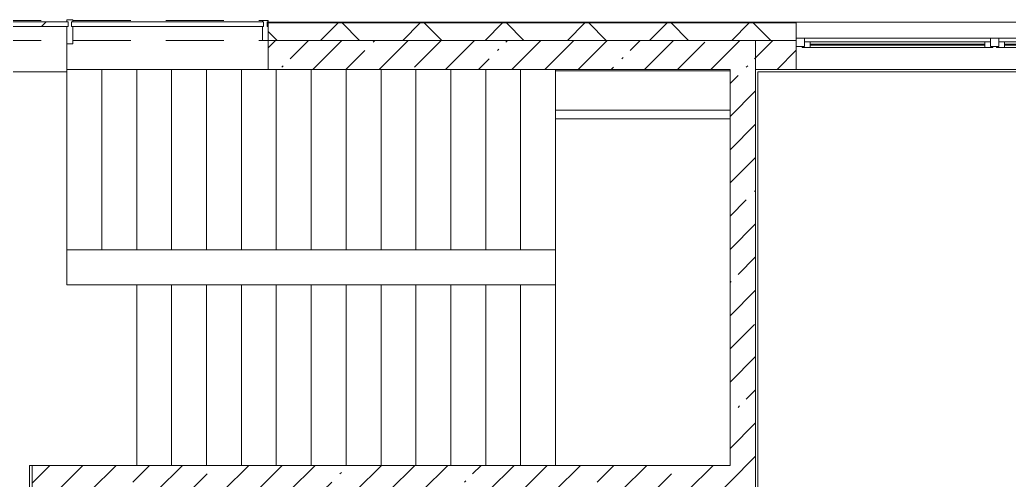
# Model space of a CAD drawing. Header units: millimetres. Extents: x 35355 to 234366, y -8553 to 29000.
# Drawn here: x 201831 to 210336, y 17623 to 21577 of the extents above; entities that cross this region are included whole.
import ezdxf

# ---------------------------------------------------------------- set-up
doc = ezdxf.new("R2010")
doc.units = ezdxf.units.MM
doc.linetypes.add('200_ШТРИХ__ш1_п0_6_', pattern=[800, 500, -300])
for name, color, linetype, lineweight in [('A-DETL-MBND-1', 7, '200_ШТРИХ__ш1_п0_6_', 9), ('A-GLAZ-2', 7, 'Continuous', 5), ('A-GLAZ-CWMG-3', 7, 'Continuous', 5), ('A-WALL', 7, 'Continuous', 9), ('A-WALL-2', 7, 'Continuous', 5), ('I-WALL-3', 7, 'Continuous', 5), ('S-STRS-3', 7, 'Continuous', 5)]:
    doc.layers.add(name, color=color, linetype=linetype, lineweight=lineweight)
doc.layers.add('A-FLOR-2', color=7, linetype='Continuous', lineweight=5, true_color=0xaaaaaa)
pattern_1 = [(45, (107356.5, 0), (-285.1231, 285.1231), []), (45, (107641.6, 0), (-285.1231, 285.1231), [504.031, -100.806, 16.764, -84.042])]

# ---------------------------------------------------------------- blocks, each defined once
blk = doc.blocks.new('120_Окно_СКБ_2Ст_Фрамуга сверху - 120_Окно_СКБ_2Ст_2300х2500_h_ ДОО-19727959-3_6_2_птичка')
at = {"layer": 'A-GLAZ-2'}
for p, q in [((-1150, -127), (-1150, -57)), ((-1150, -57), (-1080, -57)), ((1150, -57), (-1150, -57)), ((-1080, -57), (-1080, -127)), ((-1080, -57), (1080, -57)), ((520, -127), (520, -57)), ((520, -57), (590, -57)), ((590, -57), (590, -127)), ((1080, -127), (1080, -57)), ((1080, -57), (1150, -57)), ((1150, -57), (1150, -127)), ((-1080, -127), (-1150, -127)), ((-1150, -127), (-1100, -127)), ((-1080, -127), (-1100, -127)), ((-1100, -127), (-1100, -137)), ((-1100, -137), (540, -137)), ((540, -137), (-1100, -137)), ((520, -87), (-1080, -87)), ((-1080, -87), (-1080, -127)), ((-1030, -137), (-1030, -87)), ((-1030, -107), (470, -107)), ((470, -117), (-1030, -117)), ((470, -137), (470, -87)), ((520, -127), (520, -87)), ((590, -127), (520, -127)), ((540, -127), (520, -127)), ((540, -127), (570, -127)), ((540, -127), (570, -127)), ((540, -137), (540, -127)), ((590, -127), (570, -127)), ((570, -127), (570, -137)), ((570, -137), (1100, -137)), ((1100, -137), (570, -137)), ((1080, -87), (590, -87)), ((590, -87), (590, -127)), ((640, -137), (640, -87)), ((640, -107), (1030, -107)), ((1030, -117), (640, -117)), ((1030, -137), (1030, -87)), ((1080, -127), (1080, -87)), ((1150, -127), (1080, -127)), ((1100, -127), (1080, -127)), ((1100, -127), (1150, -127)), ((1100, -137), (1100, -127))]:
    blk.add_line(p, q, dxfattribs=at)
blk = doc.blocks.new('PNS_Панель прямоугольная - Нр_Стекло - 40мм-22855911-3_6_2_птичка')
at = {"layer": 'A-GLAZ-2'}
h = blk.add_hatch(dxfattribs=at)
h.set_pattern_fill('FP_157', color=256, style=0, pattern_type=2)
h.set_pattern_definition([(45, (-94620, -21060), (-1414.214, 1414.214), [1000, -3000]), (45, (-95620, -21560), (-1414.214, 1414.214), [3000, -1000]), (45, (-93620, -22060), (-1414.214, 1414.214), [1000, -3000])])
h.paths.add_polyline_path([(770, -40), (770, 0), (-770, 0), (-770, -40), (760, -40)])
for p, q in [((-770, 0), (770, 0)), ((760, 0), (-770, 0)), ((-760, -40), (760, -40))]:
    blk.add_line(p, q, dxfattribs=at)
blk = doc.blocks.new('Прямоугольный импост - Импост структурный с накладкой - 170мм-22855901-3_6_2_птичка')
at = {"layer": 'A-DETL-MBND-1'}
for p, q in [((93360, 21560), (93360, 21570)), ((93360, 21570), (94880, 21570)), ((93360, 21400), (94880, 21400))]:
    blk.add_line(p, q, dxfattribs=at)
blk = doc.blocks.new('Прямоугольный импост - Импост структурный с накладкой - 170мм-22854936-3_6_2_птичка')
at = {"layer": 'A-GLAZ-CWMG-3'}
for p, q in [((-50, 40), (-50, 160)), ((-50, 160), (0, 160)), ((0, 160), (0, 40)), ((-40, 40), (-50, 40)), ((-50, -10), (-50, 0)), ((-50, 0), (-40, 0)), ((-40, 0), (-40, 40)), ((-10, 40), (-10, 0)), ((0, 40), (-10, 40)), ((-10, 0), (0, 0)), ((0, 0), (0, -10)), ((0, -10), (-50, -10))]:
    blk.add_line(p, q, dxfattribs=at)
blk = doc.blocks.new('PNS_Панель прямоугольная1 - Нр_Стекло - 40мм-23689159-3_6_2_птичка')
at = {"layer": 'A-GLAZ-2'}
for p, q in [((-825, 0), (825, 0)), ((825, 0), (-815, 0)), ((-815, -40), (815, -40))]:
    blk.add_line(p, q, dxfattribs=at)
blk = doc.blocks.new('Прямоугольный импост - Импост структурный с накладкой - 170мм-23689141-3_6_2_птичка')
at = {"layer": 'A-DETL-MBND-1'}
for p, q in [((94930, 21570), (96560, 21570)), ((96560, 21570), (96560, 21560)), ((94930, 21400), (96560, 21400))]:
    blk.add_line(p, q, dxfattribs=at)
blk = doc.blocks.new('Прямоугольный импост - Импост структурный с накладкой - 190мм-22854925-3_6_2_птичка')
at = {"layer": 'A-GLAZ-CWMG-3'}
for p, q in [((-25, 40), (-25, 190)), ((-25, 190), (25, 190)), ((25, 190), (25, 40)), ((-15, 40), (-25, 40)), ((-25, -17), (-25, 0)), ((-25, 0), (-15, 0)), ((-15, 0), (-15, 40)), ((15, 40), (15, 0)), ((25, 40), (15, 40)), ((15, 0), (25, 0)), ((25, 0), (25, -17)), ((25, -17), (-25, -17))]:
    blk.add_line(p, q, dxfattribs=at)
blk = doc.blocks.new('Зашивка приборов отопления40 - Зашивка приборов отопления-33325598-3_6_2_птичка')
at = {"layer": 'A-WALL-2'}
for p, q in [((126595, 120), (125095, 120)), ((126595, 45), (126595, 120)), ((126595, 45), (125095, 45)), ((125095, 45), (126595, 45)), ((126595, -295), (126595, 45)), ((125095, -295), (126595, -295))]:
    blk.add_line(p, q, dxfattribs=at)

msp = doc.modelspace()

# ---------------------------------------------------------------- hatches: boundary and pattern name
at = {"layer": 'A-WALL-2'}
h = msp.add_hatch(dxfattribs=at)
h.set_pattern_fill('FP_99', color=256, style=0, pattern_type=2)
h.set_pattern_definition([(45, (107356.5, 0), (-353.5534, 353.5534), []), (135, (107356.5, 0), (-353.5534, -353.5534), [])])
h.paths.add_polyline_path([(232586.5, 21400), (232586.5, 21550), (227506.7, 21550), (227506.7, 21400), (232436.5, 21400)])
h.paths.add_polyline_path([(218606.5, 21400), (218606.5, 21550), (217306.9, 21550), (217306.9, 21400), (218406.5, 21400)])
h.paths.add_polyline_path([(220906.5, 21400), (222056.9, 21400), (222056.9, 21550), (220906.5, 21550)])
h.paths.add_polyline_path([(223486.9, 21400), (224356.9, 21400), (224356.9, 21550), (223486.9, 21550)])
h.paths.add_polyline_path([(226606.7, 21400), (226606.7, 21550), (225256.9, 21550), (225256.9, 21400), (225747.2, 21400)])
h.paths.add_polyline_path([(213628.9, 21400), (214206.9, 21400), (214206.9, 21550), (212906.7, 21550), (212906.7, 21400), (213406.5, 21400)])
h.paths.add_polyline_path([(200666.5, 21400), (200666.5, 21550), (200646.5, 21550), (200646.5, 21400)])
h.paths.add_polyline_path([(207103.6, 21400), (208506.5, 21400), (208506.5, 21550), (203966.5, 21550), (203966.5, 21400), (205239.2, 21400)])
h.paths.add_polyline_path([(210806.5, 21400), (212006.7, 21400), (212006.7, 21550), (210806.5, 21550)])
h.paths.add_polyline_path([(215106.9, 21400), (216406.9, 21400), (216406.9, 21550), (215106.9, 21550)])
at = {"layer": 'I-WALL-3'}
h = msp.add_hatch(dxfattribs=at)
h.set_pattern_fill('FP_95', color=256, style=0, pattern_type=2)
h.set_pattern_definition(pattern_1)
h.paths.add_polyline_path([(200666.5, 21150), (200666.5, 21400), (200386.5, 21400), (200386.5, 21150), (200578.3, 21150)])
h.paths.add_polyline_path([(207103.6, 21150), (207936.5, 21150), (207936.5, 21400), (203966.5, 21400), (203966.5, 21150), (205239.2, 21150)])
h = msp.add_hatch(dxfattribs=at)
h.set_pattern_fill('FP_95', color=256, style=0, pattern_type=2)
h.set_pattern_definition(pattern_1)
h.paths.add_polyline_path([(207936.5, 17530), (208156.5, 17530), (208156.5, 21400), (207936.5, 21400), (207936.5, 17750)])
h = msp.add_hatch(dxfattribs=at)
h.set_pattern_fill('FP_95', color=256, style=0, pattern_type=2)
h.set_pattern_definition(pattern_1)
h.paths.add_polyline_path([(228396.5, 21150), (228396.5, 21400), (228206.5, 21400), (228206.5, 21150)])
h.paths.add_polyline_path([(220906.5, 21150), (222056.9, 21150), (222056.9, 21400), (220906.5, 21400)])
h.paths.add_polyline_path([(218606.5, 21150), (218606.5, 21400), (218406.5, 21400), (218406.5, 21150)])
h.paths.add_polyline_path([(215106.9, 21150), (216406.9, 21150), (216406.9, 21400), (215106.9, 21400)])
h.paths.add_polyline_path([(225747.2, 21150), (226606.7, 21150), (226606.7, 21400), (225256.9, 21400), (225256.9, 21150)])
h.paths.add_polyline_path([(217706.5, 21150), (217706.5, 21400), (217306.9, 21400), (217306.9, 21150)])
h.paths.add_polyline_path([(224356.9, 21150), (224356.9, 21400), (223486.9, 21400), (223486.9, 21150), (223882.9, 21150)])
h.paths.add_polyline_path([(213628.9, 21150), (214206.9, 21150), (214206.9, 21400), (213406.5, 21400), (213406.5, 21150)])
h.paths.add_polyline_path([(210806.5, 21150), (212006.7, 21150), (212006.7, 21400), (210806.5, 21400)])
h.paths.add_polyline_path([(208506.5, 21150), (208506.5, 21400), (208156.5, 21400), (208156.5, 21150)])
h = msp.add_hatch(dxfattribs=at)
h.set_pattern_fill('FP_95', color=256, style=0, pattern_type=2)
h.set_pattern_definition(pattern_1)
h.paths.add_polyline_path([(202156.5, 13620), (202156.5, 17750), (201936.5, 17750), (201936.5, 13620)])
h = msp.add_hatch(dxfattribs=at)
h.set_pattern_fill('FP_95', color=256, style=0, pattern_type=2)
h.set_pattern_definition(pattern_1)
h.paths.add_polyline_path([(207936.5, 17530), (207936.5, 17750), (202156.5, 17750), (202156.5, 17530), (205239.2, 17530)])

# ---------------------------------------------------------------- linework, layer by layer
at = {"layer": 'A-FLOR-2'}
for p, q in [((202236.5, 19300), (202236.5, 21370)), ((202236.5, 21130), (200406.5, 21130)), ((212886.5, 21130), (208176.5, 21130)), ((208176.5, 21130), (208176.5, 13920)), ((202836.5, 19300), (202236.5, 19300)), ((202836.5, 17750), (202836.5, 19300)), ((201915.5, 13620), (201915.5, 17750)), ((201915.5, 17750), (201936.5, 17750))]:
    msp.add_line(p, q, dxfattribs=at)
at = {"layer": 'A-WALL'}
for p, q in [((208506.5, 21553), (203966.5, 21553)), ((208506.5, 21550), (203966.5, 21550)), ((203966.5, 21400), (207936.5, 21400)), ((208506.5, 21400), (208156.5, 21400))]:
    msp.add_line(p, q, dxfattribs=at)
at = {"layer": 'A-WALL-2'}
for p, q in [((215106.9, 21558), (203966.5, 21558)), ((203966.5, 21558), (203966.5, 21400)), ((208506.5, 21400), (208506.5, 21558)), ((207936.5, 21400), (208156.5, 21400))]:
    msp.add_line(p, q, dxfattribs=at)
at = {"layer": 'I-WALL-3'}
for p, q in [((203966.5, 21400), (203966.5, 21150)), ((208156.5, 13900), (208156.5, 21400)), ((208506.5, 21150), (208506.5, 21400)), ((203966.5, 21150), (207936.5, 21150)), ((207936.5, 21150), (207936.5, 17750)), ((212906.5, 21150), (208156.5, 21150)), ((201936.5, 17750), (201936.5, 13620)), ((207936.5, 17750), (201936.5, 17750))]:
    msp.add_line(p, q, dxfattribs=at)
at = {"layer": 'S-STRS-3'}
for p, q in [((202236.5, 19600), (202236.5, 21150)), ((202536.5, 21150), (202236.5, 21150)), ((202836.5, 21150), (202536.5, 21150)), ((202536.5, 19600), (202536.5, 21150)), ((202536.5, 19600), (202536.5, 21150)), ((203136.5, 21150), (202836.5, 21150)), ((202836.5, 19600), (202836.5, 21150)), ((202836.5, 19600), (202836.5, 21150)), ((203436.5, 21150), (203136.5, 21150)), ((203136.5, 19600), (203136.5, 21150)), ((203136.5, 19600), (203136.5, 21150)), ((203736.5, 21150), (203436.5, 21150)), ((203436.5, 19600), (203436.5, 21150)), ((203436.5, 19600), (203436.5, 21150)), ((203966.5, 21150), (203736.5, 21150)), ((203736.5, 19600), (203736.5, 21150)), ((203736.5, 19600), (203736.5, 21150)), ((204036.5, 19600), (204036.5, 21150)), ((204036.5, 19600), (204036.5, 21150)), ((204336.5, 19600), (204336.5, 21150)), ((204336.5, 19600), (204336.5, 21150)), ((204636.5, 19600), (204636.5, 21150)), ((204636.5, 19600), (204636.5, 21150)), ((204936.5, 19600), (204936.5, 21150)), ((204936.5, 19600), (204936.5, 21150)), ((205236.5, 19600), (205236.5, 21150)), ((205236.5, 19600), (205236.5, 21150)), ((205536.5, 19600), (205536.5, 21150)), ((205536.5, 19600), (205536.5, 21150)), ((205836.5, 19600), (205836.5, 21150)), ((205836.5, 19600), (205836.5, 21150)), ((206136.5, 19600), (206136.5, 21150)), ((206136.5, 19600), (206136.5, 21150)), ((206436.5, 21140), (206436.5, 21150)), ((206436.5, 21140), (206436.5, 21150)), ((206436.5, 19600), (206436.5, 20725)), ((206436.5, 19600), (206436.5, 20725)), ((202536.5, 19600), (202236.5, 19600)), ((202836.5, 19600), (202536.5, 19600)), ((203136.5, 19600), (202836.5, 19600)), ((203436.5, 19600), (203136.5, 19600)), ((203736.5, 19600), (203436.5, 19600)), ((204036.5, 19600), (203736.5, 19600)), ((204336.5, 19600), (204036.5, 19600)), ((204636.5, 19600), (204336.5, 19600)), ((204936.5, 19600), (204636.5, 19600)), ((205236.5, 19600), (204936.5, 19600)), ((205536.5, 19600), (205236.5, 19600)), ((205836.5, 19600), (205536.5, 19600)), ((206136.5, 19600), (205836.5, 19600)), ((206436.5, 19600), (206136.5, 19600)), ((206436.5, 19600), (206436.5, 19300)), ((202836.5, 19300), (203136.5, 19300)), ((203136.5, 19300), (203436.5, 19300)), ((203136.5, 19300), (203136.5, 17750)), ((203136.5, 19300), (203136.5, 17750)), ((203436.5, 19300), (203736.5, 19300)), ((203436.5, 19300), (203436.5, 17750)), ((203436.5, 19300), (203436.5, 17750)), ((203736.5, 19300), (204036.5, 19300)), ((203736.5, 19300), (203736.5, 17750)), ((203736.5, 19300), (203736.5, 17750)), ((204036.5, 19300), (204336.5, 19300)), ((204036.5, 19300), (204036.5, 17750)), ((204036.5, 19300), (204036.5, 17750)), ((204336.5, 19300), (204636.5, 19300)), ((204336.5, 19300), (204336.5, 17750)), ((204336.5, 19300), (204336.5, 17750)), ((204636.5, 19300), (204936.5, 19300)), ((204636.5, 19300), (204636.5, 17750)), ((204636.5, 19300), (204636.5, 17750)), ((204936.5, 19300), (205236.5, 19300)), ((204936.5, 19300), (204936.5, 17750)), ((204936.5, 19300), (204936.5, 17750)), ((205236.5, 19300), (205536.5, 19300)), ((205236.5, 19300), (205236.5, 17750)), ((205236.5, 19300), (205236.5, 17750)), ((205536.5, 19300), (205836.5, 19300)), ((205536.5, 19300), (205536.5, 17750)), ((205536.5, 19300), (205536.5, 17750)), ((205836.5, 19300), (206136.5, 19300)), ((205836.5, 19300), (205836.5, 17750)), ((205836.5, 19300), (205836.5, 17750)), ((206136.5, 19300), (206436.5, 19300)), ((206136.5, 19300), (206136.5, 17750)), ((206136.5, 19300), (206136.5, 17750)), ((206436.5, 19300), (206436.5, 17750)), ((206436.5, 19300), (206436.5, 17750))]:
    msp.add_line(p, q, dxfattribs=at)

# ---------------------------------------------------------------- block references
at = {"layer": 'A-DETL-MBND-1'}
for name in ['Прямоугольный импост - Импост структурный с накладкой - 170мм-22855901-3_6_2_птичка', 'Прямоугольный импост - Импост структурный с накладкой - 170мм-23689141-3_6_2_птичка']:
    msp.add_blockref(name, (107356.5, 0), dxfattribs=at)
at = {"layer": 'A-GLAZ-2'}
for name, p in [('PNS_Панель прямоугольная - Нр_Стекло - 40мм-22855911-3_6_2_птичка', (201476.5, 21560)), ('PNS_Панель прямоугольная1 - Нр_Стекло - 40мм-23689159-3_6_2_птичка', (203101.5, 21560)), ('120_Окно_СКБ_2Ст_Фрамуга сверху - 120_Окно_СКБ_2Ст_2300х2500_h_ ДОО-19727959-3_6_2_птичка', (209656.5, 21475))]:
    msp.add_blockref(name, p, dxfattribs=at)
at = {"layer": 'A-GLAZ-CWMG-3', "extrusion": (0, 0, -1), "rotation": 180}
for name, p in [('Прямоугольный импост - Импост структурный с накладкой - 190мм-22854925-3_6_2_птичка', (-202261.5, 21560)), ('Прямоугольный импост - Импост структурный с накладкой - 170мм-22854936-3_6_2_птичка', (-203966.5, 21560))]:
    msp.add_blockref(name, p, dxfattribs=at)
at = {"layer": 'A-WALL-2', "rotation": 180}
msp.add_blockref('Зашивка приборов отопления40 - Зашивка приборов отопления-33325598-3_6_2_птичка', (333031.5, 20845), dxfattribs=at)

doc.saveas('drawing.dxf')
